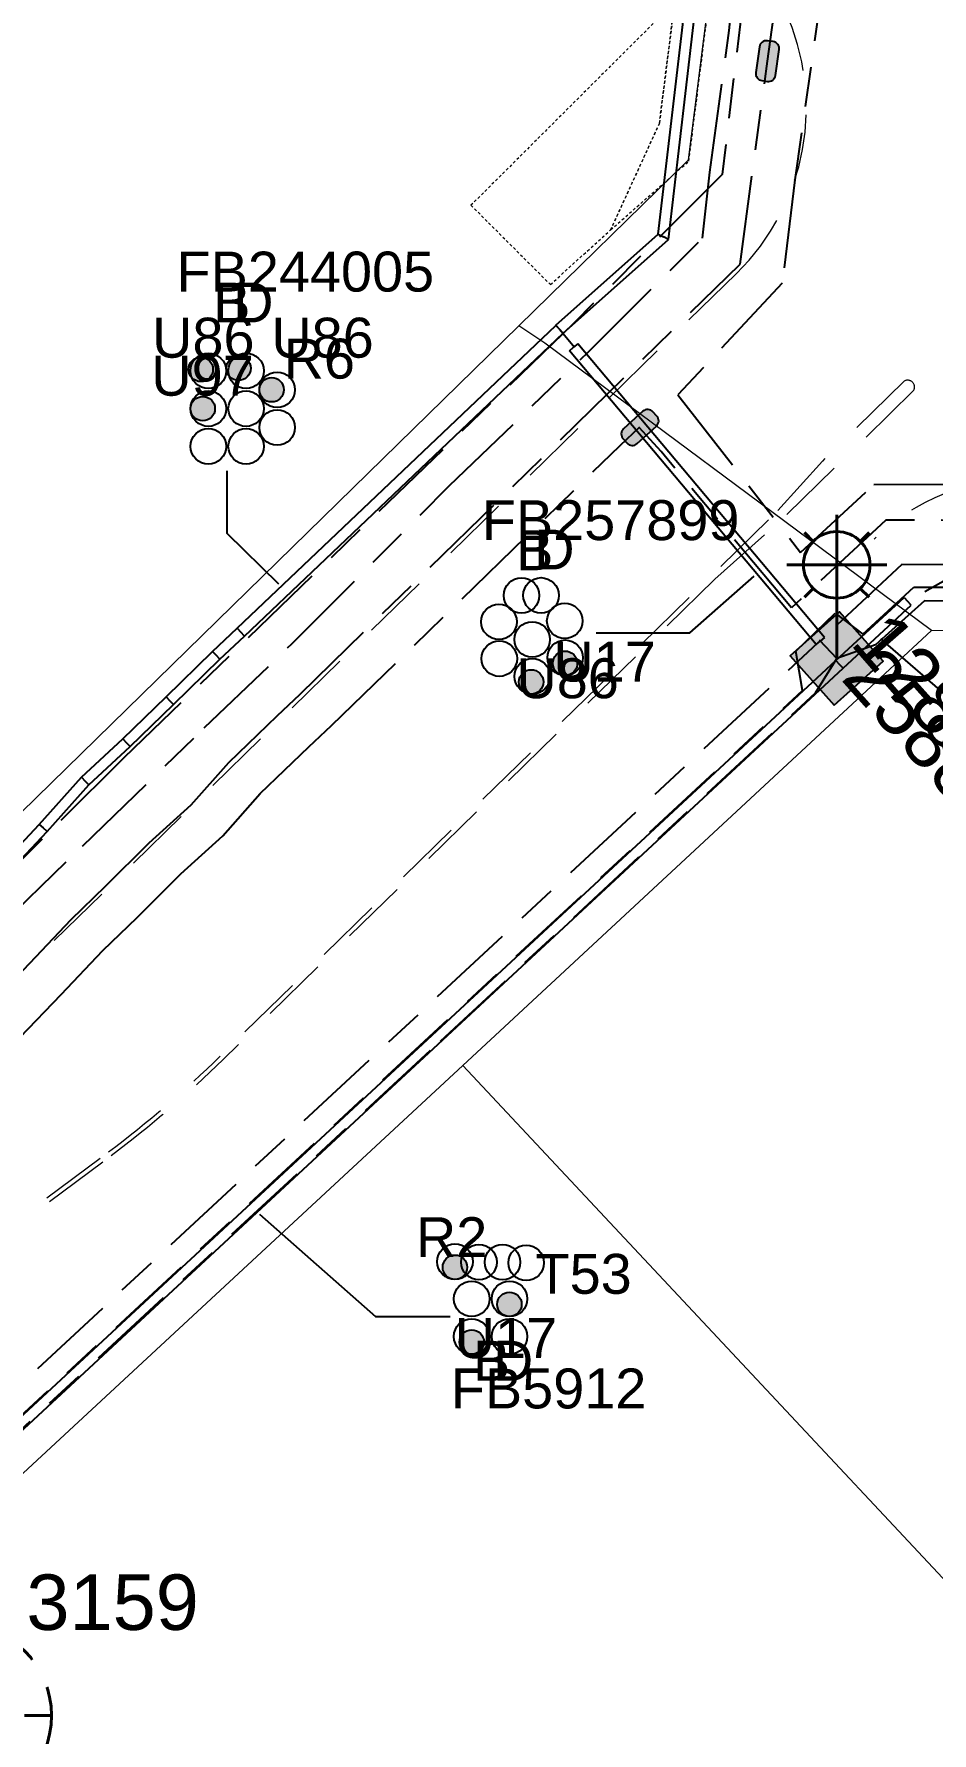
# Model space of a CAD drawing. Header units: metres. Extents: x 314728 to 315901, y 6265229 to 6266735.
# Drawn here: x 315463.4 to 315503.8, y 6265918 to 6265994.5 of the extents above; entities that cross this region are included whole.
import ezdxf
from ezdxf.enums import TextEntityAlignment as Align

# ---------------------------------------------------------------- set-up
doc = ezdxf.new("R2010")
doc.units = ezdxf.units.M
for name, pattern in [('Cable Exist UG', [8.2, 4, -1.2, 1.8, -1.2]), ('Dash', [5, 3, -2]), ('HIDDEN', [0.375, 0.25, -0.125]), ('HIDDEN2', [0.1875, 0.125, -0.0625])]:
    doc.linetypes.add(name, pattern=pattern)
doc.layers.get('0').update_dxf_attribs({"color": 6})
for name, color, linetype, lineweight in [('Cadastre Buildings_SP_EXT', 250, 'Continuous', 5), ('Cadastre Developer_SP_EXT', 250, 'Continuous', 5), ('Cadastre Land Parcels_SP_EXT', 250, 'Continuous', 5), ('Cadastre Other Property_SP_EXT', 250, 'HIDDEN', 5), ('Cadastre Roads_SP_EXT', 250, 'Continuous', 5)]:
    doc.layers.add(name, color=color, linetype=linetype, lineweight=lineweight)
for name, color, linetype in [('Duct_SP_EXT', 7, 'Continuous'), ('Equip_HV_EXT', 7, 'Continuous'), ('Equip_SL_EXT', 7, 'Continuous'), ('Equip_SP_SL_EXT', 7, 'Continuous'), ('Mains_HV_EXT', 7, 'Continuous'), ('Mains_LV_EXT', 7, 'Continuous'), ('Mains_SL_EXT', 7, 'Continuous'), ('SupportsUG_SP_LV_SL_EXT', 7, 'Continuous'), ('Trench_SP_EXT', 7, 'Continuous')]:
    doc.layers.add(name, color=color, linetype=linetype)
doc.styles.add('COLUMN_LABEL', font='arial.ttf')
doc.styles.add('iecARIAL', font='arial.ttf', dxfattribs={"height": 2})
doc.styles.add('IESYMBOL1', font='isocp.shx')
doc.styles.add('POLE_LABEL', font='arial.ttf')
doc.styles.add('SLCP_LABEL', font='arial.ttf', dxfattribs={"height": 3.5})
doc.styles.get("Standard").update_dxf_attribs({"font": 'arial.ttf'})

# ---------------------------------------------------------------- blocks, each defined once
blk = doc.blocks.new('COLUMN_EXT')
blk.add_hatch(color=256).paths.add_polyline_path([(-1.485, 1.485), (-1.485, -1.485), (1.485, -1.485), (1.485, 1.485)])
blk.add_lwpolyline([(-1.485, -1.485), (1.485, -1.485), (1.485, 1.485), (-1.485, 1.485)], close=True)
for tag, height, style, flags, p in [('ASSET_NUM', 2.5, 'COLUMN_LABEL', 8, (2, 2)), ('STRUCTURE_PLANT_NUMBER', 0.2, 'POLE_LABEL', 9, (1.813, 0.031)), ('STREET_CODE', 0.2, 'COLUMN_LABEL', 9, (1.813, -0.2))]:
    blk.add_attdef(tag, text='', height=height, dxfattribs=dict(style=style, flags=flags)).set_placement(p, align=Align.MIDDLE_LEFT)
at = {"flags": 9}
for tag, p in [('OWNED_BY', (1.813, -0.6)), ('STATE', (1.813, -0.8)), ('COLUMN_TYPE', (1.813, -0.4)), ('STREETNAME', (1.813, -1.6)), ('USAGE', (1.813, -1)), ('LEGEND', (1.813, -1.2)), ('LOCATION', (1.813, -1.4)), ('SUBURB', (1.813, -1.8)), ('NOTES', (1.813, -2))]:
    blk.add_attdef(tag, text='', height=0.2, dxfattribs=at).set_placement(p, align=Align.MIDDLE_LEFT)
at = {"flags": 1}
blk.add_attdef('Z', (1.813, -2.351), '', height=0.2, dxfattribs=at)
blk = doc.blocks.new('DUCT_EXT')
blk.add_circle((0, 0.8), 0.8)
at = {"flags": 1}
blk.add_attdef('Z', (0, 0), '', height=0.2, dxfattribs=at)
at = {"flags": 9}
for tag, p in [('DUCT_CODE', (0, 0)), ('XSECT_TYPE', (0, -0.2)), ('STATE', (0, -0.6)), ('FB_REFERENCE', (0, -0.4)), ('NOTES', (0, -0.8))]:
    blk.add_attdef(tag, text='', height=0.2, dxfattribs=at).set_placement(p, align=Align.MIDDLE_LEFT)
blk = doc.blocks.new('SL_LANTERN_EXT')
at = {"lineweight": 40}
for p, q in [((0, 1.968), (0, 6.468)), ((-1.459, 5.676), (-1.061, 5.278)), ((1.458, 5.676), (1.06, 5.278)), ((-2.25, 4.218), (2.25, 4.218)), ((-1.459, 2.759), (-1.061, 3.157)), ((1.458, 2.759), (1.06, 3.157)), ((0, 0), (0, 2.721))]:
    blk.add_line(p, q, dxfattribs=at)
blk.add_circle((0, 4.218), 1.5, dxfattribs=at)
at = {"style": 'iecARIAL', "flags": 8}
blk.add_attdef('ASSET_NUM', (1.5, 1.5), '', height=2.5, dxfattribs=at)
for tag, p, height, flags in [('CONSTRUCTED_VOLTAGE', (0.981, -0.653), 0.2, 9), ('CONTROL_TYPE', (0.981, -0.853), 0.2, 9), ('LNUMBER', (2.181, -3.253), 2.5, 8), ('OPERATING_VOLTAGE', (0.981, -1.653), 0.2, 9), ('LANTERN_PURPOSE', (0.981, -1.053), 0.2, 9), ('LANTERN_TYPE', (0.981, -1.253), 0.2, 9), ('NO_PHASES', (0.981, -1.453), 0.2, 9), ('ORIENTATION', (0.981, -1.853), 0.2, 9), ('OWNED_BY', (0.981, -2.053), 0.2, 9), ('STATE', (0.981, -2.253), 0.2, 9), ('USAGE', (0.981, -2.453), 0.2, 9), ('CEXIST', (0.981, -2.653), 0.2, 9), ('CNEW', (0.981, -2.853), 0.2, 9), ('CNUMBER', (0.981, -3.053), 0.2, 9), ('CREMOVE', (0.981, -3.253), 0.2, 9), ('CREPLACE', (0.981, -3.453), 0.2, 9), ('LKINGHEIGHT', (0.981, -3.653), 0.2, 9), ('LBRACKET', (0.981, -3.853), 0.2, 9), ('LBRACKETVOCAB', (0.981, -4.053), 0.2, 9), ('LCATEGORY', (0.981, -4.253), 0.2, 9), ('LCHARGE1', (0.981, -4.453), 0.2, 9), ('LCHARGE1PERCENT', (0.981, -4.653), 0.2, 9), ('LCHARGE2', (0.981, -4.853), 0.2, 9), ('LCHARGE2PERCENT', (0.981, -5.053), 0.2, 9), ('LCHARGE3', (0.981, -5.253), 0.2, 9), ('LCHARGE3PERCENT', (0.981, -5.453), 0.2, 9), ('LEXIST', (0.981, -5.653), 0.2, 9), ('LLAMP', (0.981, -5.853), 0.2, 9), ('LLAMPVOCAB', (0.981, -6.053), 0.2, 9), ('LMAST', (0.981, -6.253), 0.2, 9), ('LMASTVOCAB', (0.981, -6.453), 0.2, 9), ('LNEW', (0.981, -6.653), 0.2, 9), ('LANTNUMBER', (0.981, -6.853), 0.2, 9), ('LOUTREACH', (0.981, -7.253), 0.2, 9), ('LOUTREACHVOCAB', (0.981, -7.453), 0.2, 9), ('LRATECODE', (0.981, -7.653), 0.2, 9), ('LREMOVE', (0.981, -7.853), 0.2, 9), ('LREPLACE', (0.981, -8.053), 0.2, 9), ('LTYPE', (0.981, -8.253), 0.2, 9), ('LTYPEVOCAB', (0.981, -8.453), 0.2, 9), ('STREETNAME', (0.981, -9.253), 0.2, 9), ('LEGEND', (0.981, -8.653), 0.2, 9), ('LOCATION', (0.981, -8.853), 0.2, 9), ('NOTES', (0.981, -9.053), 0.2, 9), ('SUBURB', (0.981, -9.453), 0.2, 1)]:
    blk.add_attdef(tag, p, '', height=height, dxfattribs=dict(flags=flags))
blk = doc.blocks.new('HV_STJ_EXT')
h = blk.add_hatch(color=256)
edge = h.paths.add_edge_path()
edge.add_ellipse((-0.586, 0.131), major_axis=(0.226, 0.226), ratio=1, start_angle=44.99996, end_angle=135)
edge.add_line((-0.906, 0.131), (-0.906, -0.131))
edge.add_ellipse((-0.586, -0.131), major_axis=(0.226, 0.226), ratio=1, start_angle=134.99996, end_angle=225)
edge.add_line((-0.586, -0.451), (0.586, -0.451))
edge.add_ellipse((0.586, -0.131), major_axis=(-0.226, 0.226), ratio=1, start_angle=134.99996, end_angle=225)
edge.add_line((0.906, -0.131), (0.906, 0.131))
edge.add_ellipse((0.586, 0.131), major_axis=(-0.226, 0.226), ratio=1, start_angle=224.99996, end_angle=315)
edge.add_line((0.586, 0.451), (-0.586, 0.451))
blk.add_lwpolyline([(-0.906, 0.131), (-0.906, -0.131, 0.414214), (-0.586, -0.451), (0.586, -0.451, 0.414214), (0.906, -0.131), (0.906, 0.131, 0.414214), (0.586, 0.451), (-0.586, 0.451, 0.414214)], format="xyb", close=True)
for tag, flags, p in [('ORIENTATION', 9, (1.5, 0)), ('Z', 1, (1.5, -0.8)), ('USAGE', 9, (1.5, -0.2)), ('LEGEND', 9, (1.5, -0.4)), ('NOTES', 9, (1.5, -0.6))]:
    blk.add_attdef(tag, text='', height=0.2, dxfattribs=dict(flags=flags)).set_placement(p, align=Align.MIDDLE_LEFT)
blk = doc.blocks.new('CABLE_LARGE_EXT')
h = blk.add_hatch(color=256)
edge = h.paths.add_edge_path()
edge.add_arc((0, 0.55), 0.55, 0, 360)
blk.add_circle((0, 0.55), 0.55)
at = {"flags": 1}
blk.add_attdef('Z', (0, 0), '', height=0.2, dxfattribs=at)
at = {"flags": 9}
for tag, p in [('COND_CODE', (0, 0)), ('XSECT_SIZE', (0, -0.6)), ('STATE', (0, -0.4)), ('FB_REFERENCE', (0, -0.2)), ('NOTES', (0, -0.8))]:
    blk.add_attdef(tag, text='', height=0.2, dxfattribs=at).set_placement(p, align=Align.MIDDLE_LEFT)
blk = doc.blocks.new('SLCP_ZELL_EXT')
blk.add_wipeout([(-0.236, 7.5), (-0.706, 7.47), (-1.174, 7.411), (-1.637, 7.323), (-2.093, 7.206), (-2.542, 7.06), (-2.98, 6.887), (-3.407, 6.686), (-3.82, 6.459), (-4.218, 6.206), (-4.599, 5.929), (-4.962, 5.629), (-5.306, 5.306), (-5.629, 4.962), (-5.929, 4.599), (-6.206, 4.218), (-6.459, 3.82), (-6.686, 3.407), (-6.887, 2.98), (-7.06, 2.542), (-7.206, 2.093), (-7.323, 1.637), (-7.411, 1.174), (-7.47, 0.706), (-7.5, 0.236), (-7.5, -0.236), (-7.47, -0.706), (-7.411, -1.174), (-7.323, -1.637), (-7.206, -2.093), (-7.06, -2.542), (-6.887, -2.98), (-6.686, -3.407), (-6.459, -3.82), (-6.206, -4.218), (-5.929, -4.599), (-5.629, -4.962), (-5.306, -5.306), (-4.962, -5.629), (-4.599, -5.929), (-4.218, -6.206), (-3.82, -6.459), (-3.407, -6.686), (-2.98, -6.887), (-2.542, -7.06), (-2.093, -7.206), (-1.637, -7.323), (-1.174, -7.411), (-0.706, -7.47), (-0.236, -7.5), (0.236, -7.5), (0.706, -7.47), (1.174, -7.411), (1.637, -7.323), (2.093, -7.206), (2.542, -7.06), (2.98, -6.887), (3.407, -6.686), (3.82, -6.459), (4.218, -6.206), (4.599, -5.929), (4.962, -5.629), (5.306, -5.306), (5.629, -4.962), (5.929, -4.599), (6.206, -4.218), (6.459, -3.82), (6.686, -3.407), (6.887, -2.98), (7.06, -2.542), (7.206, -2.093), (7.323, -1.637), (7.411, -1.174), (7.47, -0.706), (7.5, -0.236), (7.5, 0.236), (7.47, 0.706), (7.411, 1.174), (7.323, 1.637), (7.206, 2.093), (7.06, 2.542), (6.887, 2.98), (6.686, 3.407), (6.459, 3.82), (6.206, 4.218), (5.929, 4.599), (5.629, 4.962), (5.306, 5.306), (4.962, 5.629), (4.599, 5.929), (4.218, 6.206), (3.82, 6.459), (3.407, 6.686), (2.98, 6.887), (2.542, 7.06), (2.093, 7.206), (1.637, 7.323), (1.174, 7.411), (0.706, 7.47), (0.236, 7.5)])
at = {"linetype": 'Dash', "lineweight": 40, "ltscale": 0.7}
for p, q in [((0, 4.109), (0, -4.109)), ((-4.109, 0), (4.109, 0))]:
    blk.add_line(p, q, dxfattribs=at)
blk.add_circle((0, 0), 4.109, dxfattribs=at)
at = {"lineweight": 40, "style": 'IESYMBOL1'}
for s, p in [('P', (-1.604, 0)), ('Z', (1.702, 0)), ('60', (-1.612, -3.312))]:
    blk.add_text(s, height=2, dxfattribs=at).set_placement(p, align=Align.BOTTOM_CENTER)
at = {"style": 'SLCP_LABEL'}
for tag, height, flags, p in [('ASSET_NUM', 2.5, 8, (2, 2)), ('STREET_CODE', 0.2, 9, (0, -0.2))]:
    blk.add_attdef(tag, text='', height=height, dxfattribs=dict(at, flags=flags)).set_placement(p, align=Align.MIDDLE_LEFT)
at = {"flags": 1}
blk.add_attdef('Z', (0, 0), '', height=0.2, dxfattribs=at)
at = {"flags": 9}
for tag, p in [('CONSTRUCTED_VOLTAGE', (0, -0.4)), ('CONTROL_TYPE', (0, -0.6)), ('NO_PHASES', (0, -0.8)), ('OPERATING_VOLTAGE', (0, -1)), ('ORIENTATION', (0, -1.2)), ('OWNED_BY', (0, -1.4)), ('USAGE', (0, -1.6)), ('STATE', (0, -2)), ('LOCATION', (0, -1.8)), ('NOTES', (0, -2.2))]:
    blk.add_attdef(tag, text='', height=0.2, dxfattribs=at).set_placement(p, align=Align.MIDDLE_LEFT)

msp = doc.modelspace()

# ---------------------------------------------------------------- linework, layer by layer
at = {"layer": 'Cadastre Developer_SP_EXT', "linetype": 'Dash'}
for points in [[(315495.02, 6265983.759, 0.317185), (315497.202, 6265995.606)], [(315502.996, 6265978.481, 0.75748), (315502.576, 6265978.909)], [(315514.78, 6265971.427, 0.422981), (315501.223, 6265971.783)], [(315466.723, 6265944.167, 0.033029), (315471.754, 6265948.478)], [(315466.843, 6265944.007, 0.033028), (315471.894, 6265948.334)]]:
    msp.add_lwpolyline(points, format="xyb", dxfattribs=at)
for points in [[(315495.02, 6265983.759), (315463.138, 6265952.57)], [(315502.996, 6265978.48), (315497.027, 6265972.642)], [(315502.576, 6265978.909), (315498.886, 6265975.299)], [(315498.886, 6265975.299), (315496.739, 6265972.919)], [(315496.463, 6265972.649), (315471.754, 6265948.478)], [(315494.037, 6265969.979), (315496.864, 6265972.487)], [(315494.037, 6265969.979), (315471.894, 6265948.334)], [(315459.945, 6265939.096), (315466.723, 6265944.167)], [(315460.064, 6265938.936), (315466.843, 6265944.007)]]:
    msp.add_lwpolyline(points, dxfattribs=at)
at = {"layer": 'Cadastre Land Parcels_SP_EXT', "linetype": 'Continuous'}
msp.add_lwpolyline([(315460.736, 6265957.462), (315485.207, 6265981.397), (315492.853, 6265988.875), (315493.947, 6265997.546)], dxfattribs=at)
msp.add_lwpolyline([(315550.17, 6265926.734), (315549.6, 6265927.346), (315512.139, 6265967.588), (315503.803, 6265967.662), (315482.696, 6265948.059), (315524.599, 6265903.287), (315550.17, 6265926.734)], close=True, dxfattribs=at)
at = {"layer": 'Cadastre Other Property_SP_EXT', "linetype": 'HIDDEN2'}
for points in [[(315489.766, 6266006.301), (315492.153, 6265995.358), (315491.542, 6265990.516), (315489.348, 6265985.724), (315492.872, 6265988.819), (315493.967, 6265997.491), (315490.93, 6266004.132), (315489.766, 6266006.301)], [(315486.633, 6265983.254), (315489.348, 6265985.724), (315491.542, 6265990.516), (315492.153, 6265995.358), (315492.055, 6265995.808), (315483.057, 6265986.83), (315486.633, 6265983.254)]]:
    msp.add_lwpolyline(points, close=True, dxfattribs=at)
at = {"layer": 'Duct_SP_EXT'}
for p, q in [((315491.495, 6265985.526), (315492.844, 6265997.058)), ((315491.95, 6265985.288), (315493.33, 6265997.079)), ((315486.883, 6265981.424), (315491.495, 6265985.526)), ((315487.202, 6265981.065), (315491.95, 6265985.288)), ((315491.495, 6265985.526), (315491.722, 6265985.407)), ((315491.95, 6265985.288), (315491.722, 6265985.407)), ((315472.521, 6265967.765), (315486.877, 6265981.418)), ((315486.877, 6265981.418), (315487.043, 6265981.244)), ((315486.883, 6265981.424), (315487.043, 6265981.244)), ((315472.85, 6265967.416), (315487.208, 6265981.07)), ((315487.208, 6265981.07), (315487.043, 6265981.244)), ((315487.202, 6265981.065), (315487.043, 6265981.244)), ((315487.864, 6265980.583), (315487.68, 6265980.428)), ((315498.974, 6265967.346), (315487.864, 6265980.583)), ((315487.496, 6265980.274), (315487.68, 6265980.428)), ((315498.606, 6265967.037), (315487.496, 6265980.274)), ((315499.498, 6265966.313), (315502.563, 6265969.157)), ((315502.563, 6265969.157), (315502.726, 6265968.982)), ((315499.824, 6265965.961), (315502.889, 6265968.806)), ((315502.889, 6265968.806), (315502.726, 6265968.982)), ((315471.408, 6265966.721), (315472.521, 6265967.765)), ((315472.521, 6265967.765), (315472.686, 6265967.59)), ((315472.85, 6265967.416), (315472.686, 6265967.59)), ((315471.74, 6265966.375), (315472.85, 6265967.416)), ((315498.606, 6265967.037), (315498.79, 6265967.192)), ((315498.974, 6265967.346), (315498.79, 6265967.192)), ((315458.013, 6265927.807), (315499.498, 6265966.313)), ((315469.324, 6265964.67), (315471.408, 6265966.721)), ((315469.659, 6265964.326), (315471.74, 6265966.375)), ((315471.408, 6265966.721), (315471.574, 6265966.548)), ((315471.74, 6265966.375), (315471.574, 6265966.548)), ((315499.498, 6265966.313), (315499.661, 6265966.137)), ((315499.498, 6265966.313), (315499.661, 6265966.137)), ((315499.824, 6265965.961), (315499.661, 6265966.137)), ((315499.824, 6265965.961), (315499.661, 6265966.137)), ((315458.34, 6265927.456), (315499.824, 6265965.961)), ((315467.372, 6265962.78), (315469.324, 6265964.67)), ((315469.324, 6265964.67), (315469.491, 6265964.498)), ((315467.702, 6265962.432), (315469.659, 6265964.326)), ((315469.659, 6265964.326), (315469.491, 6265964.498)), ((315465.506, 6265961.051), (315467.372, 6265962.78)), ((315465.848, 6265960.714), (315467.702, 6265962.432)), ((315467.372, 6265962.78), (315467.537, 6265962.606)), ((315467.702, 6265962.432), (315467.537, 6265962.606)), ((315463.606, 6265958.929), (315465.506, 6265961.051)), ((315463.96, 6265958.604), (315465.848, 6265960.714)), ((315465.506, 6265961.051), (315465.677, 6265960.883)), ((315465.848, 6265960.714), (315465.677, 6265960.883)), ((315461.695, 6265956.901), (315463.606, 6265958.929)), ((315462.071, 6265956.6), (315463.96, 6265958.604)), ((315463.606, 6265958.929), (315463.783, 6265958.766)), ((315463.96, 6265958.604), (315463.783, 6265958.766))]:
    msp.add_line(p, q, dxfattribs=at)
for points in [[(315472.062, 6265974.868), (315472.062, 6265972.048), (315474.391, 6265969.77)], [(315472.062, 6265974.868), (315472.062, 6265972.048), (315474.391, 6265969.77)], [(315488.69, 6265967.564), (315492.919, 6265967.564), (315495.813, 6265970.115)], [(315508.093, 6265964.495), (315504.75, 6265964.495), (315501.512, 6265967.285)], [(315482.118, 6265936.73), (315478.775, 6265936.73), (315473.547, 6265941.345)]]:
    msp.add_lwpolyline(points, dxfattribs=at)
at = {"layer": 'Mains_HV_EXT', "linetype": 'Cable Exist UG'}
for points in [[(315444.624, 6265934.017), (315448.928, 6265938.187), (315451.565, 6265941.038), (315454.013, 6265944.132), (315455.977, 6265947.065), (315457.915, 6265949.865), (315461.95, 6265954.447), (315465.551, 6265957.945), (315471.043, 6265963.276), (315474.982, 6265967.058), (315482.071, 6265974.178), (315488.343, 6265980.223), (315493.489, 6265985.352), (315493.817, 6265988.323), (315494.691, 6265994.703), (315494.993, 6265997.634), (315492.049, 6266004.021), (315490.929, 6266006.247), (315489.82, 6266008.315), (315491.983, 6266012.558), (315490.512, 6266015.109), (315487.428, 6266019.582), (315485.403, 6266023.516), (315468.314, 6266062.289)], [(315496.411, 6265993.32), (315497.045, 6265997.921), (315492.674, 6266007.565), (315489.075, 6266013.599), (315485.771, 6266018.447), (315482.981, 6266023.881), (315467.084, 6266060.118)], [(315466.479, 6266056.459), (315481.16, 6266023.051), (315482.526, 6266020.133), (315484.855, 6266016.083), (315488.569, 6266010.611), (315494.103, 6266007.933), (315499.097, 6265998.207), (315497.643, 6265987.974), (315497.08, 6265983.313), (315492.375, 6265978.293), (315497.901, 6265971.187), (315501.203, 6265974.242), (315512.346, 6265974.306), (315513.477, 6265973.206), (315523.244, 6265983.131), (315562.944, 6265937.993)], [(315514.664, 6265969.341), (315511.229, 6265972.614), (315501.74, 6265972.64), (315497.487, 6265968.68), (315491.623, 6265975.733), (315490.631, 6265976.815)]]:
    msp.add_lwpolyline(points, dxfattribs=at)
at = {"layer": 'Mains_SL_EXT', "linetype": 'Cable Exist UG'}
msp.add_lwpolyline([(315547.24, 6266013.995), (315545.273, 6266013.96), (315535.309, 6266002.342), (315531.664, 6265990.829), (315530.921, 6265986.214), (315512.533, 6265968.923), (315503.479, 6265968.999), (315501.272, 6265967.021), (315499.532, 6265966.405)], dxfattribs=at)
at = {"layer": 'Trench_SP_EXT', "linetype": 'Cable Exist UG'}
for points in [[(315487.722, 6265980.423), (315487.045, 6265981.236)], [(315509.613, 6265972.822), (315502.726, 6265968.982)], [(315498.737, 6265967.245), (315499.532, 6265966.405)]]:
    msp.add_lwpolyline(points, dxfattribs=at)

# ---------------------------------------------------------------- block references
at = {"layer": 'Duct_SP_EXT'}
for name, p in [('CABLE_LARGE_EXT', (315470.884, 6265978.883)), ('CABLE_LARGE_EXT', (315472.585, 6265978.936)), ('DUCT_EXT', (315485.335, 6265968.444)), ('DUCT_EXT', (315486.212, 6265968.447)), ('DUCT_EXT', (315484.316, 6265967.259)), ('DUCT_EXT', (315487.28, 6265967.298)), ('DUCT_EXT', (315485.815, 6265966.46)), ('DUCT_EXT', (315484.331, 6265965.598)), ('DUCT_EXT', (315487.296, 6265965.639)), ('DUCT_EXT', (315485.819, 6265964.8)), ('CABLE_LARGE_EXT', (315487.296, 6265965.64)), ('CABLE_LARGE_EXT', (315485.766, 6265964.8)), ('DUCT_EXT', (315482.334, 6265938.421)), ('DUCT_EXT', (315483.416, 6265938.402)), ('DUCT_EXT', (315484.475, 6265938.402)), ('CABLE_LARGE_EXT', (315482.334, 6265938.421)), ('DUCT_EXT', (315485.545, 6265938.367)), ('DUCT_EXT', (315483.089, 6265936.748)), ('DUCT_EXT', (315484.789, 6265936.748)), ('CABLE_LARGE_EXT', (315484.789, 6265936.748)), ('DUCT_EXT', (315483.089, 6265935.048)), ('DUCT_EXT', (315484.789, 6265935.048)), ('CABLE_LARGE_EXT', (315483.089, 6265935.048))]:
    msp.add_blockref(name, p, dxfattribs=at)
at = {"layer": 'Duct_SP_EXT', "rotation": 269.9949110088046}
for name, p in [('DUCT_EXT', (315470.425, 6265979.365)), ('DUCT_EXT', (315472.125, 6265979.365)), ('DUCT_EXT', (315473.525, 6265978.515)), ('CABLE_LARGE_EXT', (315473.525, 6265978.515)), ('DUCT_EXT', (315470.425, 6265977.665)), ('DUCT_EXT', (315472.125, 6265977.665)), ('CABLE_LARGE_EXT', (315470.425, 6265977.665)), ('DUCT_EXT', (315473.525, 6265976.815)), ('DUCT_EXT', (315470.425, 6265975.965)), ('DUCT_EXT', (315472.125, 6265975.965))]:
    msp.add_blockref(name, p, dxfattribs=at)
at = {"layer": 'Equip_HV_EXT'}
for p, rotation in [((315496.412, 6265993.326), 261.9866679448046), ((315490.669, 6265976.816), 222.1360766993094)]:
    msp.add_blockref('HV_STJ_EXT', p, dxfattribs=dict(at, rotation=rotation))
at = {"layer": 'Equip_SL_EXT'}
ref = msp.add_blockref('SLCP_ZELL_EXT', (315460.052, 6265918.763), dxfattribs=at)
ref.add_attrib('ASSET_NUM', '3159', dxfattribs={"layer": '0', "height": 2.5, "style": 'SLCP_LABEL'}).set_placement((315470.798, 6265925.126), align=Align.TOP_RIGHT)
at = {"layer": 'Equip_SP_SL_EXT'}
ref = msp.add_blockref('SL_LANTERN_EXT', (315499.532, 6265966.405), dxfattribs=at)
ref.add_attrib('ASSET_NUM', '128873', dxfattribs={"layer": '0', "height": 2.5, "rotation": 311.10553, "style": 'iecARIAL'}).set_placement((315501.032, 6265967.905), align=Align.MIDDLE_LEFT)
at = {"layer": 'SupportsUG_SP_LV_SL_EXT'}
ref = msp.add_blockref('COLUMN_EXT', (315499.532, 6265966.405), dxfattribs=dict(at, rotation=41.77480757139719))
ref.add_attrib('ASSET_NUM', '258872', dxfattribs={"layer": '0', "height": 2.5, "rotation": 311.86303, "style": 'COLUMN_LABEL'}).set_placement((315501.532, 6265967.155), align=Align.TOP_LEFT)

# ---------------------------------------------------------------- texts
at = {"layer": 'Duct_SP_EXT'}
for s, p in [('FB244005', (315469.793, 6265982.94)), ('B', (315471.446, 6265981.547)), ('D', (315472.346, 6265981.547)), ('U86', (315468.692, 6265979.961)), ('U86', (315474.064, 6265979.961)), ('R6', (315474.616, 6265979.017)), ('U97', (315468.657, 6265978.248)), ('FB257899', (315483.545, 6265971.739)), ('B', (315485.091, 6265970.381)), ('D', (315485.906, 6265970.416)), ('U17', (315486.769, 6265965.364)), ('U86', (315485.103, 6265964.613)), ('R2', (315480.578, 6265939.425)), ('T53', (315485.964, 6265937.774)), ('U17', (315482.323, 6265934.877)), ('B', (315483.145, 6265933.859)), ('D', (315484.045, 6265933.859)), ('FB5912', (315482.149, 6265932.608))]:
    msp.add_text(s, height=1.8, dxfattribs=at).set_placement(p)

# ---------------------------------------------------------------- next in the draw order: linework, layer by layer
at = {"layer": 'Cadastre Buildings_SP_EXT', "linetype": 'Continuous'}
msp.add_lwpolyline([(315524.599, 6265903.287), (315482.696, 6265948.059), (315451.744, 6265919.365), (315443.539, 6265911.76), (315491.622, 6265879.386), (315509.074, 6265889.064), (315524.599, 6265903.287)], close=True, dxfattribs=at)
at = {"layer": 'Cadastre Roads_SP_EXT', "linetype": 'Continuous'}
msp.add_lwpolyline([(315451.744, 6265919.365), (315482.696, 6265948.059), (315503.803, 6265967.662), (315496.083, 6265973.401), (315486.378, 6265980.617), (315485.207, 6265981.397), (315460.736, 6265957.462)], dxfattribs=at)
at = {"layer": 'Mains_HV_EXT', "linetype": 'Cable Exist UG'}
for points in [[(315354.273, 6265851.067), (315417.815, 6265909.084), (315422.713, 6265913.574), (315426.434, 6265914.27), (315426.434, 6265914.27), (315434.426, 6265921.671), (315442.462, 6265929.198), (315446.76, 6265933.399), (315450.515, 6265937.003), (315453.34, 6265940.043), (315455.815, 6265943.191), (315457.75, 6265946.024), (315460.19, 6265949.345), (315461.334, 6265950.738), (315463.179, 6265952.668), (315465.048, 6265954.642), (315466.6, 6265956.14), (315468.561, 6265958.099), (315470.454, 6265959.81), (315472.143, 6265961.719), (315474.325, 6265963.819), (315475.36, 6265964.79), (315495.179, 6265984.174), (315496.412, 6265993.326)], [(315522.577, 6265979.842), (315513.164, 6265970.603), (315502.471, 6265970.638), (315446.147, 6265918.214), (315450.709, 6265912.882)], [(315316.522, 6265833.792), (315316.919, 6265831.936), (315323.452, 6265823.654), (315323.452, 6265823.654), (315355.582, 6265849.554), (315423.76, 6265911.822), (315427.722, 6265912.725), (315443.881, 6265927.796), (315448.179, 6265931.996), (315453.663, 6265937.353), (315456.838, 6265941.2), (315459.169, 6265944.622), (315461.609, 6265947.942), (315462.754, 6265949.336), (315464.599, 6265951.266), (315466.468, 6265953.239), (315468.019, 6265954.737), (315469.98, 6265956.696), (315471.873, 6265958.407), (315473.562, 6265960.317), (315475.745, 6265962.417), (315476.779, 6265963.387), (315489.776, 6265976.004), (315490.668, 6265976.842)]]:
    msp.add_lwpolyline(points, dxfattribs=at)
at = {"layer": 'Mains_LV_EXT', "linetype": 'Cable Exist UG'}
msp.add_lwpolyline([(315450.673, 6265913.767), (315449.039, 6265919.522), (315497.985, 6265964.957), (315497.688, 6265966.734), (315499.466, 6265968.452), (315500.71, 6265967.504), (315503.009, 6265969.626), (315512.968, 6265969.579), (315537.155, 6265943.634)], dxfattribs=at)
at = {"layer": 'Mains_SL_EXT', "linetype": 'Cable Exist UG'}
for points in [[(315489.035, 6266011.692), (315489.8, 6266009.409), (315492.274, 6266004.804), (315495.506, 6265997.706), (315494.368, 6265988.221), (315487.682, 6265981.509), (315467.419, 6265961.925), (315461.923, 6265956.454), (315459.932, 6265954.45), (315458.048, 6265952.217), (315454.793, 6265947.966), (315453.044, 6265945.087), (315451.269, 6265942.908), (315448.711, 6265940.208), (315443.751, 6265935.272), (315419.182, 6265912.29), (315426.697, 6265903.652), (315435.139, 6265911.512), (315434.809, 6265913.9), (315445.28, 6265923.581), (315459.627, 6265918.464)], [(315459.627, 6265918.464), (315454.25, 6265923.734), (315454.25, 6265923.734), (315481.676, 6265949.159), (315498.571, 6265964.85), (315499.532, 6265966.405)]]:
    msp.add_lwpolyline(points, dxfattribs=at)

doc.saveas('drawing.dxf')
